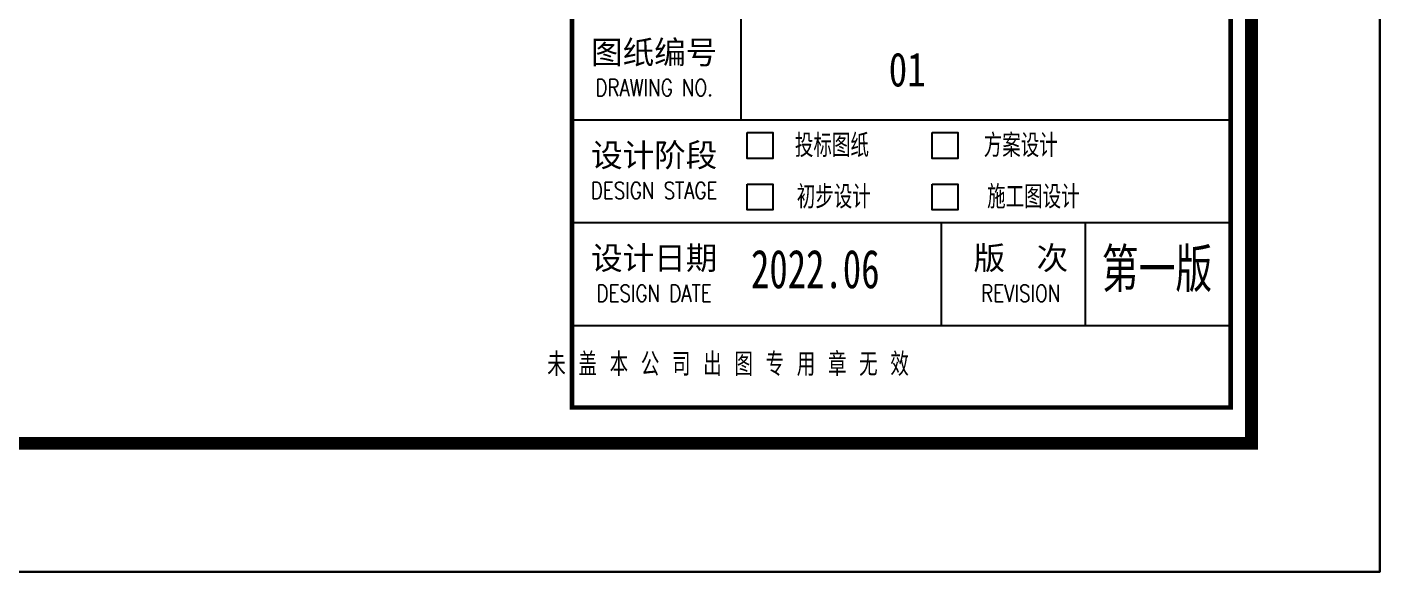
# Model space of a CAD drawing. Extents: x 815029915 to 815825525, y 579155098 to 579748855.
# Drawn here: x 815119190 to 815129719, y 579663952 to 579668190 of the extents above; entities that cross this region are included whole.
import ezdxf
from ezdxf.enums import TextEntityAlignment as Align

# ---------------------------------------------------------------- set-up
doc = ezdxf.new("R2010")
doc.units = 0
doc.header["$LTSCALE"] = 100
doc.header["$MEASUREMENT"] = 0
for name, color, linetype in [('PUB_TITLE', 4, 'Continuous'), ('TK', 7, 'Continuous'), ('TK-TEXT', 4, 'Continuous')]:
    doc.layers.add(name, color=color, linetype=linetype)
doc.layers.add('yichutu', color=7, linetype='Continuous', true_color=0xffffff, plot=False)
doc.styles.add('CCIAD-图框(可变字)', font='', dxfattribs={"width": 0.7})
doc.styles.add('CCIAD-图框(标题项)', font='')
doc.styles.add('基本字体', font='simplex.shx', dxfattribs={"height": 180, "bigfont": 'hztxt.shx'})
doc.styles.get('CCIAD-图框(可变字)').set_extended_font_data('SimHei')
doc.styles.get('CCIAD-图框(标题项)').set_extended_font_data('SimHei')

msp = doc.modelspace()

# ---------------------------------------------------------------- linework, layer by layer
at = {"layer": 'PUB_TITLE'}
msp.add_lwpolyline([(815045618.8, 579663951.6), (815129718.8, 579663951.6), (815129718.8, 579723351.6), (815045618.8, 579723351.6)], close=True, dxfattribs=at)
at = {"layer": 'PUB_TITLE', "const_width": 100}
msp.add_lwpolyline([(815048118.8, 579664951.6), (815128718.8, 579664951.6), (815128718.8, 579722351.6), (815048118.8, 579722351.6)], close=True, dxfattribs=at)
at = {"layer": 'TK'}
for p, q in [((815124745.3, 579669068.7), (815124745.3, 579667468.7)), ((815123450.5, 579667468.7), (815128557.5, 579667468.7)), ((815123650.5, 579667468.7), (815128557.5, 579667468.7)), ((815123650.5, 579667468.7), (815128557.5, 579667468.7)), ((815123650.5, 579667468.7), (815128557.5, 579667468.7)), ((815123650.5, 579667468.7), (815128557.5, 579667468.7)), ((815123450.5, 579666668.7), (815128557.5, 579666668.7)), ((815123650.5, 579666668.7), (815128557.5, 579666668.7)), ((815126304.5, 579666668.7), (815126304.5, 579665868.7)), ((815127423.7, 579666668.7), (815127423.7, 579665868.7)), ((815123450.5, 579665868.7), (815128557.5, 579665868.7)), ((815123650.5, 579665868.7), (815127650.5, 579665868.7))]:
    msp.add_line(p, q, dxfattribs=at)
msp.add_lwpolyline([(815123247.3, 579664951.6), (815128718.8, 579664951.6), (815128718.8, 579722351.6)], dxfattribs=at)
at = {"layer": 'TK', "const_width": 34.7}
msp.add_lwpolyline([(815123430.5, 579682445.7), (815128557.5, 579682445.7), (815128557.5, 579665231.2), (815123430.5, 579665231.2)], close=True, dxfattribs=at)
at = {"layer": 'TK'}
for points in [[(815124793.1, 579667368.7), (815124993.1, 579667368.7), (815124993.1, 579667168.7), (815124793.1, 579667168.7)], [(815126233.3, 579667368.7), (815126433.3, 579667368.7), (815126433.3, 579667168.7), (815126233.3, 579667168.7)], [(815124793.1, 579666968.7), (815124993.1, 579666968.7), (815124993.1, 579666768.7), (815124793.1, 579666768.7)], [(815126233.3, 579666968.7), (815126433.3, 579666968.7), (815126433.3, 579666768.7), (815126233.3, 579666768.7)]]:
    msp.add_lwpolyline(points, close=True, dxfattribs=at)
at = {"layer": 'yichutu', "color": 7, "true_color": 0xffffff}
msp.add_lwpolyline([(815045618.8, 579663951.6), (815045618.8, 579723351.6), (815129718.8, 579723351.6), (815129718.8, 579663951.6)], close=True, dxfattribs=at)

# ---------------------------------------------------------------- texts
at = {"layer": 'PUB_TITLE', "style": 'CCIAD-图框(标题项)', "width": 0.8}
msp.add_text('01', height=264, dxfattribs=at).set_placement((815125896, 579667728.1))
at = {"layer": 'TK', "style": '基本字体', "width": 0.8}
for s, p in [('投标图纸', (815125453.9, 579667268.7)), ('方案设计  ', (815127021.8, 579667268.7)), ('初步设计', (815125468.4, 579666868.7)), ('施工图设计', (815127021.8, 579666868.7))]:
    msp.add_text(s, height=180, dxfattribs=at).set_placement(p, align=Align.MIDDLE_CENTER)
msp.add_text('未 盖 本 公 司 出 图 专 用 章 无 效', height=180, dxfattribs=at).set_placement((815126052.5, 579665566.5), align=Align.MIDDLE_RIGHT)
at = {"layer": 'TK', "char_height": 180, "attachment_point": 5, "style": '基本字体'}
for s, insert, width in [('{\\fSimHei|b0|i0|c134|p49;图纸编号 \\W0.8;\\P\\Fsimplex,hztxt|c134;\\H0.7222x;DRAWING NO.\\H1.3847x; }', (815124070.5, 579667868.7), 1160), ('{\\fSimHei|b0|i0|c134|p49;设计阶段\\W0.8;\\P\\Fsimplex,hztxt|c134;\\H0.7222x;DESIGN STAGE}', (815124070.5, 579667068.7), 1160), ('{\\fSimHei|b0|i0|c134|p49;设计日期\\fKaiTi_GB2312|b0|i0|c134|p49;\\H1.167x;\\W0.8;\\P\\Fsimplex,hztxt|c134;\\H0.619x;DESIGN DATE }', (815124070.5, 579666268.7), 1160), ('{\\fSimHei|b0|i0|c134|p49;版  次\\Fsimplex,hztxt|c134;\\H0.7222x;\\W0.8;REVISION}', (815126923.7, 579666268.7), 1000)]:
    msp.add_mtext(s, dxfattribs=dict(at, insert=insert, width=width))
at = {"layer": 'TK-TEXT', "style": 'CCIAD-图框(可变字)', "width": 0.7}
for tag, text, p in [('2022.06', '2015-05-15', (815125324.3, 579666068.5)), ('第一版', '1', (815127983.4, 579666072.7))]:
    msp.add_attdef(tag, text=text, height=300, dxfattribs=at).set_placement(p, align=Align.BOTTOM_CENTER)

doc.saveas('drawing.dxf')
